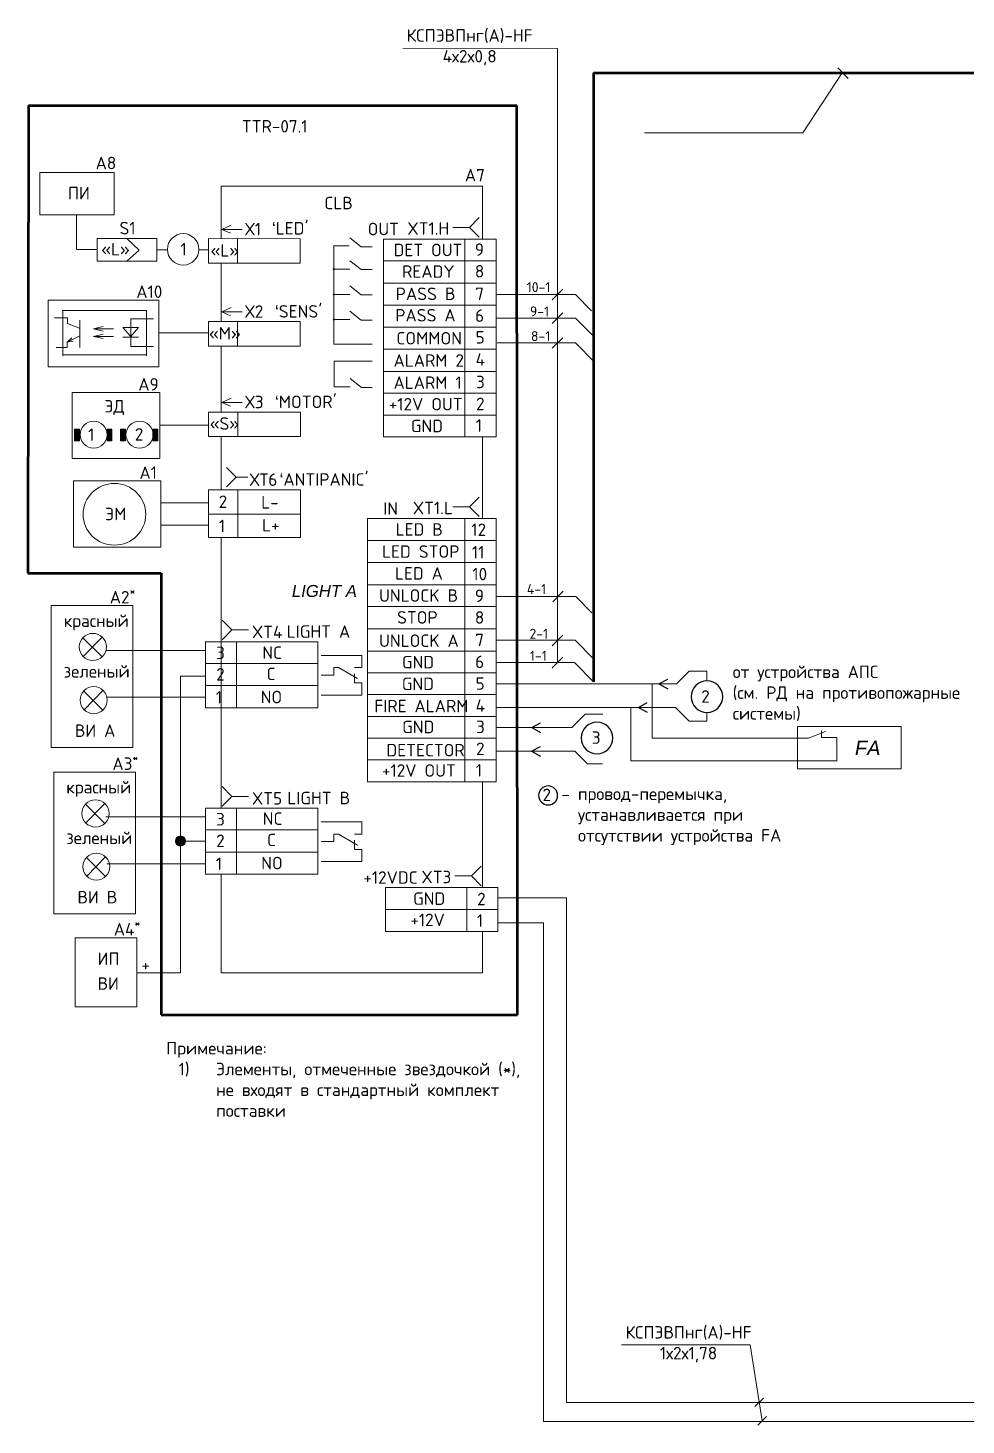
# Model space of a CAD drawing. Header units: millimetres. Extents: x -197802 to 287448, y -91833 to 169529.
# Drawn here: x 39415 to 58211, y 141263 to 169249 of the extents above; entities that cross this region are included whole.
import ezdxf

# ---------------------------------------------------------------- set-up
doc = ezdxf.new("R2010")
doc.units = ezdxf.units.MM
doc.linetypes.add('IMPORT-IMPORT-DASHED', pattern=[19.05, 12.7, -6.35])
doc.layers.add('СКУД', color=7, linetype='Continuous')
doc.layers.add('Слой 1', color=7, linetype='Continuous')
doc.styles.add('79', font='ariali.ttf', dxfattribs={"height": 1})
doc.styles.get("Standard").update_dxf_attribs({"font": 'arial.ttf'})

msp = doc.modelspace()

# ---------------------------------------------------------------- hatches: boundary and pattern name
at = {"layer": 'СКУД', "lineweight": 18, "true_color": 0x000000}
h = msp.add_hatch(color=18, dxfattribs=at)
h.dxf.hatch_style = 2
h.paths.add_polyline_path([(40449, 160978), (40351, 160978), (40351, 161211), (40449, 161211)])
h = msp.add_hatch(color=18, dxfattribs=at)
h.dxf.hatch_style = 2
h.paths.add_polyline_path([(41099, 160978), (41001, 160978), (41001, 161211), (41099, 161211)])
h = msp.add_hatch(color=18, dxfattribs=at)
h.dxf.hatch_style = 2
h.paths.add_polyline_path([(41368, 160978), (41270, 160978), (41270, 161211), (41368, 161211)])
h = msp.add_hatch(color=18, dxfattribs=at)
h.dxf.hatch_style = 2
h.paths.add_polyline_path([(42018, 160978), (41920, 160978), (41920, 161211), (42018, 161211)])
h = msp.add_hatch(dxfattribs=at)
h.set_pattern_fill('ANGLE', color=18, scale=0.924)
h.set_pattern_definition([(0, (10497.1826, 194625.5854), (0, 6.45414), [4.69392, -1.76022]), (90, (10497.1826, 194625.5854), (-6.45414, 4e-16), [4.69392, -1.76022])])
h.paths.add_polyline_path([(42372, 152962), (42472, 152962), (42573, 152962, -0.999967)])
h.paths.add_polyline_path([(42472, 153062, -0.414214), (42573, 152962), (42472, 152962)])
h.paths.add_polyline_path([(42472, 153062), (42472, 152962), (42372, 152962, -0.414233)])

# ---------------------------------------------------------------- linework, layer by layer
at = {"lineweight": 18}
for p, q in [((43290, 166077), (48525, 166077)), ((48794, 165019), (48794, 161057)), ((48525, 161057), (48525, 159420)), ((46216, 159420), (46216, 154149)), ((48794, 159420), (48794, 154149)), ((42970, 156955), (42970, 156074)), ((43290, 156955), (43290, 153622)), ((42970, 156510), (42970, 155629)), ((48525, 154148), (48525, 152029)), ((42970, 153621), (42970, 152740)), ((42970, 153176), (42970, 152295)), ((43290, 152295), (43290, 150320)), ((48831, 152028), (48831, 151146)), ((48525, 151146), (48525, 150320)), ((43290, 150320), (48525, 150320))]:
    msp.add_line(p, q, dxfattribs=at)
for points in [[(46926, 168846), (50026, 168838), (50026, 156538)], [(51766, 167148), (54944, 167148), (55726, 168348)], [(51311, 142868), (53887, 142868), (54126, 141348)]]:
    msp.add_lwpolyline(points, dxfattribs=at)
for points in [[(41144, 165506), (39651, 165506), (39651, 166354), (41144, 166354)], [(39819, 163797), (42041, 163797), (42041, 162458), (39819, 162458)], [(42056, 160621), (40303, 160621), (40303, 161949), (42056, 161949)], [(42079, 158851), (40327, 158851), (40327, 160179), (42079, 160179)], [(39880, 157677), (41518, 157677), (41518, 154835), (39880, 154835)], [(39932, 154341), (41571, 154341), (41571, 151500), (39932, 151500)], [(40362, 151024), (41598, 151024), (41598, 149642), (40362, 149642)]]:
    msp.add_lwpolyline(points, close=True, dxfattribs=at)
at = {"layer": 'СКУД', "lineweight": 53}
for p, q in [((50749, 168352), (50749, 156148)), ((39424, 167698), (39415, 158325)), ((39415, 158325), (42087, 158325)), ((42087, 158325), (42087, 149480)), ((42087, 149480), (49225, 149480))]:
    msp.add_line(p, q, dxfattribs=at)
at = {"layer": 'СКУД', "color": 18, "lineweight": 18, "true_color": 0x000000}
for p, q in [((55640, 168450), (55852, 168238)), ((43034, 165018), (43034, 165028)), ((43034, 164547), (43034, 164537)), ((43034, 164537), (43035, 164537)), ((43617, 164557), (43617, 164537)), ((50132, 164014), (49920, 163801)), ((50132, 163544), (49920, 163331)), ((43034, 163357), (43034, 163367)), ((43034, 162887), (43034, 162877)), ((43617, 162897), (43617, 162877)), ((50132, 163044), (49920, 162831)), ((43034, 162877), (43035, 162877)), ((43034, 161545), (43034, 161555)), ((43034, 161075), (43034, 161065)), ((43034, 161065), (43036, 161065)), ((43618, 161085), (43618, 161065)), ((43036, 159990), (43036, 159999)), ((43036, 159519), (43036, 159529)), ((43620, 159529), (43620, 159509)), ((43036, 159519), (43036, 159509)), ((43036, 159509), (43038, 159509)), ((43036, 159049), (43036, 159039)), ((43036, 159039), (43038, 159039)), ((43620, 159058), (43620, 159039)), ((50142, 157964), (49930, 157751)), ((50132, 157084), (49920, 156871)), ((50132, 156644), (49920, 156431)), ((52059, 156108), (48797, 156108)), ((51647, 155638), (48796, 155638)), ((49511, 155234), (48794, 155234)), ((49507, 154760), (48791, 154760)), ((54151, 141802), (53981, 141633)), ((54211, 141432), (54041, 141263))]:
    msp.add_line(p, q, dxfattribs=at)
at = {"layer": 'СКУД', "color": 7, "linetype": 'IMPORT-IMPORT-DASHED', "lineweight": 15}
for p, q in [((53019, 156187), (53019, 156170)), ((52059, 156108), (51922, 156108)), ((51647, 155638), (51493, 155638))]:
    msp.add_line(p, q, dxfattribs=at)
at = {"layer": 'СКУД', "color": 7, "lineweight": 20}
for p, q in [((51922, 156108), (51922, 155021)), ((51491, 155638), (51493, 155638)), ((52412, 155618), (52392, 155638)), ((49893, 155234), (50314, 155234)), ((50326, 155247), (50314, 155234)), ((51922, 155021), (51934, 155021)), ((51954, 155021), (51934, 155021)), ((50930, 154505), (50625, 154505))]:
    msp.add_line(p, q, dxfattribs=at)
at = {"layer": 'СКУД', "color": 7, "lineweight": 18}
msp.add_line((55620, 154570), (55620, 154703), dxfattribs=at)
at = {"layer": 'СКУД', "lineweight": 53}
for points in [[(50748, 168352), (93121, 168352), (93121, 160482)], [(39424, 167698), (49214, 167698)], [(49225, 149480), (49214, 167698)]]:
    msp.add_lwpolyline(points, dxfattribs=at)
at = {"layer": 'СКУД', "color": 18, "lineweight": 18, "true_color": 0x000000}
for points in [[(43290, 166077), (43290, 165029)], [(48525, 166077), (48525, 165020)], [(40388, 165508), (40388, 164812)], [(48458, 165450), (48262, 165254)], [(43484, 165299), (43297, 165212)], [(43297, 165212), (43709, 165212)], [(43297, 165212), (43475, 165136)], [(47929, 165254), (48262, 165254)], [(48262, 165254), (48458, 165058)], [(40803, 165028), (40803, 164577)], [(40803, 165028), (41999, 165028)], [(41401, 165024), (41646, 164798)], [(41999, 165028), (41999, 164577)], [(44873, 165027), (43030, 165028)], [(43034, 165018), (43034, 164547)], [(43617, 165028), (43617, 164557)], [(44873, 165027), (44873, 164537)], [(46310, 162912), (45544, 162912), (45544, 164883), (45854, 164883)], [(45863, 165044), (46092, 164865), (46310, 164865)], [(40388, 164812), (40783, 164812)], [(40783, 164812), (40803, 164812)], [(40783, 164812), (40803, 164812)], [(40803, 164577), (41979, 164577)], [(41646, 164798), (41401, 164583)], [(41979, 164577), (41999, 164577)], [(41999, 164806), (42203, 164806)], [(42842, 164802), (43034, 164802)], [(45863, 164585), (46092, 164407), (46310, 164407)], [(44873, 164537), (43035, 164537)], [(43290, 164537), (43290, 163367)], [(45544, 164417), (45863, 164417)], [(45863, 164080), (46092, 163902), (46310, 163902)], [(45544, 163912), (45863, 163912)], [(50388, 163909), (48796, 163909)], [(41794, 163592), (40100, 163592)], [(40116, 163592), (40116, 162682)], [(41794, 163592), (41794, 162682)], [(43484, 163646), (43297, 163560)], [(43297, 163560), (43709, 163560)], [(43297, 163560), (43475, 163483)], [(45863, 163576), (46092, 163398), (46310, 163398)], [(39951, 163439), (40206, 163439)], [(40206, 163439), (40206, 163329)], [(40206, 163329), (40461, 163231)], [(40457, 163396), (40457, 162847)], [(40920, 163266), (40731, 163223)], [(40920, 163176), (40731, 163223)], [(41127, 163223), (40763, 163223)], [(41315, 163247), (41629, 163247)], [(41315, 163247), (41472, 163074)], [(41629, 163247), (41472, 163058)], [(41476, 163419), (41931, 163419)], [(41476, 163419), (41476, 162870)], [(44873, 163367), (43030, 163367)], [(43034, 163357), (43034, 162887)], [(43617, 163367), (43617, 162897)], [(44873, 163367), (44873, 162877)], [(45544, 163409), (45863, 163409)], [(50388, 163438), (48796, 163438)], [(40202, 162952), (40445, 163074)], [(40202, 162952), (40296, 163043)], [(40202, 162952), (40320, 162972)], [(40202, 162847), (40202, 162952)], [(40920, 163113), (40731, 163070)], [(40920, 163027), (40731, 163070)], [(41127, 163070), (40763, 163070)], [(41315, 163054), (41633, 163054)], [(42045, 163142), (43034, 163142)], [(50388, 162939), (48817, 162939)], [(39978, 162847), (40202, 162847)], [(41794, 162698), (40131, 162698)], [(41476, 162870), (41931, 162870)], [(44873, 162877), (43035, 162877)], [(43290, 162877), (43290, 161555)], [(45869, 162058), (45550, 162058), (45550, 162574), (46315, 162574)], [(45869, 162227), (46097, 162049), (46315, 162049)], [(43485, 161835), (43298, 161748)], [(44874, 161555), (43031, 161555)], [(43034, 161545), (43034, 161075)], [(43298, 161748), (43709, 161748)], [(43298, 161748), (43476, 161672)], [(43618, 161555), (43618, 161085)], [(44874, 161555), (44874, 161065)], [(40449, 160978), (40351, 160978), (40351, 161211), (40449, 161211), (40449, 160978)], [(41099, 160978), (41001, 160978), (41001, 161211), (41099, 161211), (41099, 160978)], [(41368, 160978), (41270, 160978), (41270, 161211), (41368, 161211), (41368, 160978)], [(42018, 160978), (41920, 160978), (41920, 161211), (42018, 161211), (42018, 160978)], [(42055, 161293), (43037, 161293)], [(44874, 161065), (43036, 161065)], [(43290, 161065), (43290, 159999)], [(43395, 160442), (43591, 160246)], [(43591, 160256), (43395, 160059)], [(43821, 160251), (43566, 160251)], [(44876, 159999), (43033, 159999)], [(43036, 159990), (43036, 159519)], [(43620, 159999), (43620, 159529)], [(44876, 159999), (44876, 159509)], [(48458, 159851), (48262, 159655)], [(42082, 159739), (43037, 159739)], [(43620, 159529), (43620, 159058)], [(44876, 159529), (44876, 159039)], [(47929, 159655), (48262, 159655)], [(48262, 159655), (48458, 159459)], [(42082, 159292), (43037, 159292)], [(43036, 159519), (43036, 159049)], [(44876, 159509), (43038, 159509)], [(44876, 159039), (43038, 159039)], [(43290, 159039), (43290, 156955)], [(50390, 157861), (48798, 157861)], [(43305, 157386), (43502, 157190)], [(40518, 157032), (40907, 156644)], [(40902, 157045), (40525, 156658)], [(43502, 157190), (43305, 156994)], [(43835, 157190), (43502, 157190)], [(42973, 156777), (40976, 156777)], [(50379, 156982), (48787, 156982)], [(46103, 156680), (45293, 156680)], [(46103, 156436), (46103, 156680)], [(50366, 156537), (48796, 156537)], [(42967, 156266), (42472, 156266)], [(42472, 150319), (42472, 156266)], [(45546, 156283), (45293, 156283)], [(45546, 156436), (45546, 156283)], [(45638, 156436), (45546, 156436)], [(45638, 156436), (45546, 156436)], [(46020, 156216), (45638, 156436)], [(45956, 156436), (46103, 156436)], [(45956, 156436), (46103, 156436)], [(45956, 156129), (45956, 156314)], [(40535, 155966), (40924, 155578)], [(40919, 155979), (40542, 155592)], [(46103, 155885), (45293, 155885)], [(45956, 156129), (46103, 156129)], [(45956, 156129), (46103, 156129)], [(46103, 156129), (46103, 155885)], [(42970, 155841), (40998, 155841)], [(43305, 154052), (43502, 153856)], [(40571, 153697), (40960, 153308)], [(40955, 153710), (40578, 153323)], [(43502, 153856), (43305, 153660)], [(43835, 153856), (43502, 153856)], [(42973, 153443), (40976, 153443)], [(46103, 153346), (45293, 153346)], [(45546, 153101), (45546, 152949)], [(45638, 153101), (45546, 153101)], [(45638, 153101), (45546, 153101)], [(46020, 152882), (45638, 153101)], [(45956, 153101), (46103, 153101)], [(45956, 153101), (46103, 153101)], [(46103, 153101), (46103, 153346)], [(42970, 152959), (42473, 152959)], [(45546, 152949), (45293, 152949)], [(45956, 152795), (45956, 152979)], [(40588, 152631), (40977, 152242)], [(40971, 152644), (40594, 152257)], [(46103, 152551), (45293, 152551)], [(45956, 152795), (46103, 152795)], [(45956, 152795), (46103, 152795)], [(46103, 152795), (46103, 152551)], [(42970, 152507), (40998, 152507)], [(47966, 152263), (48300, 152263)], [(48496, 152459), (48300, 152263)], [(48300, 152263), (48496, 152067)], [(42472, 150319), (41599, 150319)]]:
    msp.add_lwpolyline(points, dxfattribs=at)
at = {"layer": 'СКУД', "color": 7, "lineweight": 18}
for points in [[(48171, 165019), (48171, 164583)], [(46542, 164583), (48794, 164583)], [(48171, 164583), (48171, 164138)], [(48171, 164138), (48171, 163693)], [(48171, 163693), (48171, 163257)], [(48171, 163257), (48171, 162812)], [(48171, 162812), (48171, 162367)], [(48171, 162367), (48171, 161930)], [(48171, 161930), (48171, 161494)], [(48168, 161494), (48168, 161057)], [(48171, 159420), (48171, 158984)], [(46216, 158984), (48794, 158984)], [(48171, 158984), (48171, 158539)], [(48171, 158539), (48171, 158094)], [(48171, 158094), (48171, 157658)], [(48171, 157658), (48171, 157213)], [(48171, 157213), (48171, 156768)], [(43593, 156955), (43593, 156519)], [(48171, 156768), (48171, 156331)], [(45222, 156519), (42970, 156519)], [(43593, 156519), (43593, 156074)], [(48171, 156331), (48171, 155895)], [(43593, 156074), (43593, 155629)], [(48168, 155895), (48171, 155022)], [(48171, 155022), (48171, 154585)], [(51954, 155021), (54747, 155021)], [(54747, 155021), (55052, 155021)], [(55620, 155007), (55620, 155037)], [(48168, 154585), (48168, 154149)], [(51493, 154570), (55620, 154570)], [(43593, 153621), (43593, 153185)], [(45222, 153185), (42970, 153185)], [(43593, 153185), (43593, 152740)], [(43593, 152740), (43593, 152295)], [(48208, 152028), (48208, 151591)], [(46580, 151591), (48831, 151591)], [(48208, 151591), (48208, 151146)]]:
    msp.add_lwpolyline(points, dxfattribs=at)
at = {"layer": 'СКУД', "color": 7, "lineweight": 20}
for points in [[(50709, 163583), (50388, 163909)], [(50747, 163073), (50387, 163438)], [(50769, 162552), (50386, 162939)], [(50711, 157535), (50390, 157861)], [(50740, 156617), (50379, 156982)], [(50750, 156149), (50368, 156536)], [(52412, 156108), (52666, 156363)], [(52666, 156363), (53019, 156363)], [(53019, 156187), (53019, 156363)], [(52059, 156108), (52412, 156108)], [(51493, 155638), (51493, 154570)], [(51647, 155638), (52392, 155638)], [(52412, 155618), (52666, 155363)], [(50326, 155247), (50581, 155502)], [(50581, 155502), (50934, 155502)], [(52666, 155363), (53019, 155363)], [(53019, 155363), (53019, 155537)], [(49511, 155234), (49893, 155234)], [(49507, 154760), (50370, 154760)], [(50370, 154760), (50625, 154505)]]:
    msp.add_lwpolyline(points, dxfattribs=at)
at = {"layer": 'СКУД', "color": 7, "lineweight": 30}
for points in [[(52059, 156108), (52235, 156206)], [(52059, 156108), (52235, 156010)], [(51647, 155638), (51823, 155736)], [(51647, 155638), (51823, 155540)], [(49511, 155234), (49687, 155332)], [(49511, 155234), (49687, 155136)], [(49507, 154760), (49684, 154858)], [(49507, 154760), (49684, 154662)]]:
    msp.add_lwpolyline(points, dxfattribs=at)
at = {"layer": 'СКУД', "color": 241, "lineweight": 18, "true_color": 0xf7abae}
msp.add_lwpolyline([(73835, 141716), (73835, 141716), (50207, 141716), (50207, 151826), (48831, 151826)], dxfattribs=at)
at = {"layer": 'СКУД', "color": 1, "lineweight": 18}
for points in [[(73981, 142594), (73981, 141335), (49746, 141335), (49746, 151325), (48826, 151325)], [(48837, 151323), (49744, 151323)]]:
    msp.add_lwpolyline(points, dxfattribs=at)
at = {"layer": 'СКУД', "color": 18, "lineweight": 18, "true_color": 0x000000}
for radius in [101, 34.3]:
    msp.add_circle((42472, 152962), radius, dxfattribs=at)
for points in [[(42842, 164812), (42842, 164637), (42700, 164496), (42526, 164496), (42351, 164496), (42210, 164637), (42210, 164812), (42210, 164986), (42351, 165128), (42526, 165128), (42700, 165128), (42842, 164986), (42842, 164812)], [(45556, 164417), (45556, 164412), (45551, 164407), (45544, 164407), (45538, 164407), (45533, 164412), (45533, 164417), (45533, 164423), (45538, 164427), (45544, 164427), (45551, 164427), (45556, 164423), (45556, 164417)], [(45556, 163912), (45556, 163907), (45551, 163902), (45544, 163902), (45538, 163902), (45533, 163907), (45533, 163912), (45533, 163918), (45538, 163922), (45544, 163922), (45551, 163922), (45556, 163918), (45556, 163912)], [(45556, 163409), (45556, 163403), (45551, 163399), (45544, 163399), (45538, 163399), (45533, 163403), (45533, 163409), (45533, 163414), (45538, 163418), (45544, 163418), (45551, 163418), (45556, 163414), (45556, 163409)], [(41005, 161101), (41005, 160951), (40884, 160829), (40733, 160829), (40583, 160829), (40461, 160951), (40461, 161101), (40461, 161251), (40583, 161373), (40733, 161373), (40884, 161373), (41005, 161251), (41005, 161101)], [(41924, 161101), (41924, 160951), (41803, 160829), (41652, 160829), (41502, 160829), (41380, 160951), (41380, 161101), (41380, 161251), (41502, 161373), (41652, 161373), (41803, 161373), (41924, 161251), (41924, 161101)], [(41776, 159506), (41776, 159165), (41495, 158889), (41148, 158889), (40802, 158889), (40521, 159165), (40521, 159506), (40521, 159847), (40802, 160124), (41148, 160124), (41495, 160124), (41776, 159847), (41776, 159506)], [(40988, 156849), (40988, 156699), (40866, 156577), (40716, 156577), (40566, 156577), (40444, 156699), (40444, 156849), (40444, 157000), (40566, 157121), (40716, 157121), (40866, 157121), (40988, 157000), (40988, 156849)], [(41005, 155784), (41005, 155633), (40883, 155512), (40733, 155512), (40583, 155512), (40461, 155633), (40461, 155784), (40461, 155934), (40583, 156056), (40733, 156056), (40883, 156056), (41005, 155934), (41005, 155784)], [(41041, 153514), (41041, 153364), (40919, 153242), (40769, 153242), (40618, 153242), (40497, 153364), (40497, 153514), (40497, 153664), (40618, 153786), (40769, 153786), (40919, 153786), (41041, 153664), (41041, 153514)], [(41058, 152448), (41058, 152298), (40936, 152176), (40786, 152176), (40635, 152176), (40514, 152298), (40514, 152448), (40514, 152598), (40635, 152720), (40786, 152720), (40936, 152720), (41058, 152598), (41058, 152448)]]:
    msp.add_open_spline(points, degree=3, knots=[0, 0, 0, 0, 1, 1, 1, 2, 2, 2, 3, 3, 3, 4, 4, 4, 4], dxfattribs=at)
at = {"layer": 'СКУД', "color": 7, "lineweight": 30}
for points, knots in [([(53335, 155853), (53335, 155679), (53194, 155537), (53019, 155537), (52845, 155537), (52703, 155679), (52703, 155853), (52703, 156028), (52845, 156170), (53019, 156170), (53194, 156170), (53335, 156028), (53335, 155853)], [0, 0, 0, 0, 1, 1, 1, 2, 2, 2, 3, 3, 3, 4, 4, 4, 4]), ([(51132, 155026), (51132, 154851), (50990, 154710), (50816, 154710), (50641, 154710), (50499, 154851), (50499, 155026), (50499, 155201), (50641, 155342), (50816, 155342), (50990, 155342), (51132, 155201), (51132, 155026)], [0, 0, 0, 0, 1, 1, 1, 2, 2, 2, 3, 3, 3, 4, 4, 4, 4]), ([(50028, 153875), (50028, 153770), (49943, 153685), (49838, 153685), (49838, 153685), (49733, 153685), (49648, 153770), (49648, 153875), (49648, 153875), (49648, 153980), (49733, 154065), (49838, 154065), (49838, 154065), (49943, 154065), (50028, 153980), (50028, 153875)], [0, 0, 0, 0, 0.2, 0.2, 0.2, 0.2, 0.4, 0.4, 0.4, 0.4, 0.6, 0.6, 0.6, 0.6, 1, 1, 1, 1])]:
    msp.add_open_spline(points, degree=3, knots=knots, dxfattribs=at)
at = {"layer": 'СКУД', "color": 7, "lineweight": 18}
for points in [[(56911, 155259), (56911, 155259), (54832, 155259), (54832, 155259)], [(54832, 155259), (54832, 155259), (54832, 154408), (54832, 154408)], [(55394, 155158), (55394, 155158), (55052, 155021), (55052, 155021)], [(55316, 155037), (55316, 155037), (55316, 155172), (55316, 155172)], [(56911, 154408), (56911, 154408), (56911, 155259), (56911, 155259)], [(55316, 155037), (55316, 155037), (55620, 155037), (55620, 155037)], [(55620, 155007), (55620, 155007), (55620, 154803), (55620, 154703)], [(54832, 154408), (54832, 154408), (56911, 154408), (56911, 154408)]]:
    msp.add_open_spline(points, degree=3, dxfattribs=at)
at = {"layer": 'СКУД', "color": 7, "lineweight": 20}
msp.add_open_spline([(50123, 153875), (50123, 153875), (50254, 153875), (50254, 153875)], degree=3, dxfattribs=at)
at = {"layer": 'Слой 1', "color": 7, "lineweight": 9}
for points in [[(48794, 165019), (46542, 165019)], [(46542, 164583), (46542, 165019)], [(46542, 164138), (46542, 164583)], [(46542, 163693), (46542, 164138)], [(46542, 164138), (48794, 164138)], [(48794, 163693), (46542, 163693)], [(46542, 163257), (46542, 163693)], [(48794, 163257), (46542, 163257)], [(46542, 162812), (46542, 163257)], [(46542, 162367), (46542, 162812)], [(46542, 162812), (48794, 162812)], [(48794, 162367), (46542, 162367)], [(46542, 161930), (46542, 162367)], [(46542, 161057), (46542, 161930)], [(46542, 161930), (48794, 161930)], [(46539, 161494), (48794, 161494)], [(48794, 161494), (46542, 161494)], [(48794, 161057), (46542, 161057)], [(48794, 159420), (46216, 159420)], [(46217, 158539), (48794, 158539)], [(48794, 158094), (46215, 158094)], [(48794, 157658), (46218, 157658)], [(46216, 157213), (48794, 157213)], [(42970, 156955), (45222, 156955)], [(45222, 156519), (45222, 156955)], [(48794, 156768), (46216, 156768)], [(45222, 156074), (45222, 156519)], [(46215, 156331), (48794, 156331)], [(45222, 156074), (42970, 156074)], [(45222, 155629), (45222, 156074)], [(46216, 155895), (48794, 155895)], [(48794, 155895), (46542, 155895)], [(45222, 155629), (42970, 155629)], [(48794, 155458), (46217, 155458)], [(46215, 155022), (48794, 155022)], [(48794, 154585), (46220, 154585)], [(46539, 154585), (48794, 154585)], [(48794, 154149), (46217, 154149)], [(42970, 153621), (45222, 153621)], [(45222, 153185), (45222, 153621)], [(45222, 152740), (45222, 153185)], [(45222, 152740), (42970, 152740)], [(45222, 152295), (45222, 152740)], [(45222, 152295), (42970, 152295)], [(48831, 152028), (46580, 152028)], [(46580, 151591), (46580, 152028)], [(46580, 151146), (46580, 151591)], [(46580, 151146), (48831, 151146)]]:
    msp.add_lwpolyline(points, dxfattribs=at)

# ---------------------------------------------------------------- texts
at = {"color": 32, "lineweight": 18, "true_color": 0xcd6928, "char_height": 250, "attachment_point": 1}
for s, insert in [('\\pxqc;{\\fISOCPEUR|b0|i0|c204|p34;\\C7;КСПЭВПнг(А)-HF^J\\fISOCPEUR|b0|i0|c0|p34;4\\fISOCPEUR|b0|i0|c204|p34;х2х0,8}', (46621, 169223)), ('\\pxqc;{\\fISOCPEUR|b0|i0|c204|p34;\\C7;КСПЭВПнг(А)-HF^J1х2х\\fISOCPEUR|b0|i0|c0|p34;1,78}', (51006, 143245))]:
    msp.add_mtext_dynamic_manual_height_columns(s, width=3289.44, gutter_width=66.8, heights=[1225], dxfattribs=dict(at, insert=insert))
at = {"layer": 'СКУД', "color": 7, "lineweight": 18, "style": '79'}
msp.add_text('FA', height=286.7, dxfattribs=at).set_placement((55984, 154682))
at = {"layer": 'СКУД', "color": 18, "lineweight": 18, "true_color": 0x000000}
for s, insert, char_height, attachment_point in [('{\\fISOCPEUR|b0|i0|c204|p34;TTR-07.1}', (43702, 167154), 250, 7), ('{\\fISOCPEUR|b0|i0|c0|p34;A\\fISOCPEUR|b0|i0|c204|p34;8}', (40771, 166418), 250, 7), ('{\\fISOCPEUR|b0|i0|c0|p34;A7}', (48170, 166173), 250, 7), ('{\\fISOCPEUR|b0|i0|c204|p34;ПИ}', (40217, 165815), 250, 7), ('{\\fISOCPEUR|b0|i0|c0|p34;CLB}', (45353, 165616), 250, 7), ('{\\fISOCPEUR|b0|i0|c0|p34;‘LED’}', (44304, 165111), 250, 7), ('{\\fISOCPEUR|b0|i0|c0|p34;OUT}', (46222, 165096), 250, 7), ('{\\fISOCPEUR|b0|i0|c0|p34;«L»}', (40883, 164692), 250, 7), ('{\\fISOCPEUR|b0|i0|c0|p34;«L»}', (43074, 164667), 250, 7), ('{\\fISOCPEUR|b0|i0|c0|p34;DET OUT}', (46741, 164676), 250, 7), ('{\\fISOCPEUR|b0|i0|c0|p34;READY}', (46912, 164243), 250, 7), ('{\\fISOCPEUR|b0|i0|c0|p34;A\\fISOCPEUR|b0|i0|c204|p34;10}', (41587, 163840), 250, 7), ('{\\fISOCPEUR|b0|i0|c0|p34;PASS B}', (46784, 163797), 250, 7), ('{\\fISOCPEUR|b0|i0|c0|p34;‘SENS’}', (44364, 163446), 250, 7), ('{\\fISOCPEUR|b0|i0|c0|p34;PASS \\fISOCPEUR|b0|i0|c204|p34;А}', (46774, 163368), 250, 7), ('{\\fISOCPEUR|b0|i0|c0|p34;«\\fISOCPEUR|b0|i0|c204|p34;М\\fISOCPEUR|b0|i0|c0|p34;»}', (43041, 163007), 250, 7), ('{\\fISOCPEUR|b0|i0|c0|p34;COMMON}', (46798, 162908), 250, 7), ('{\\fISOCPEUR|b0|i0|c0|p34;ALARM 2}', (46741, 162462), 250, 7), ('{\\fISOCPEUR|b0|i0|c0|p34;A\\fISOCPEUR|b0|i0|c204|p34;9}', (41627, 161984), 250, 7), ('{\\fISOCPEUR|b0|i0|c0|p34;ALARM \\fISOCPEUR|b0|i0|c204|p34;1}', (46741, 162018), 250, 7), ('{\\fISOCPEUR|b0|i0|c204|p34;ЭД}', (40949, 161494), 250, 7), ('{\\fISOCPEUR|b0|i0|c0|p34;‘MOTOR’}', (44364, 161634), 250, 7), ('{\\fISOCPEUR|b0|i0|c204|p34;+12\\fISOCPEUR|b0|i0|c0|p34;V OUT}', (46646, 161587), 250, 7), ('{\\fISOCPEUR|b0|i0|c0|p34;«S»}', (43056, 161200), 250, 7), ('{\\fISOCPEUR|b0|i0|c0|p34;GND}', (47088, 161151), 250, 7), ('{\\fISOCPEUR|b0|i0|c0|p34;A\\fISOCPEUR|b0|i0|c204|p34;1}', (41650, 160215), 250, 7), ('{\\fISOCPEUR|b0|i0|c0|p34;‘ANTIPANIC’}', (44457, 160079), 250, 7), ('{\\fISOCPEUR|b0|i0|c0|p34;L-}', (44089, 159622), 250, 7), ('{\\fISOCPEUR|b0|i0|c204|p34;ЭМ}', (40963, 159388), 250, 7), ('{\\fISOCPEUR|b0|i0|c0|p34;IN}', (46533, 159497), 250, 7), ('{\\fISOCPEUR|b0|i0|c0|p34;L\\fISOCPEUR|b0|i0|c204|p34;+}', (44108, 159162), 250, 7), ('{\\fISOCPEUR|b0|i0|c0|p34;LED B}', (46782, 159078), 250, 7), ('{\\fISOCPEUR|b0|i0|c0|p34;LED STOP}', (46512, 158635), 250, 7), ('{\\fISOCPEUR|b0|i0|c0|p34;LED A}', (46769, 158197), 250, 7), ('\\A1;{\\fISOCPEUR|b0|i0|c0|p34;A\\fISOCPEUR|b0|i0|c204|p34;2\\H0.7x;\\S*^ ;}', (41055, 157720), 250, 7), ('\\fArial|b0|i1|c0|p34;\\W1;LIGHT A', (44703, 157847), 239.96, 7), ('{\\fISOCPEUR|b0|i0|c0|p34;UNLOCK B}', (46451, 157754), 250, 7), ('{\\fISOCPEUR|b0|i0|c0|p34;STOP}', (46811, 157316), 250, 7), ('{\\fISOCPEUR|b0|i0|c204|p34;красный}', (40132, 157181), 250, 7), ('{\\fISOCPEUR|b0|i0|c0|p34;LIGHT A}', (45872, 157032), 250, 9), ('{\\fISOCPEUR|b0|i0|c0|p34;UNLOCK \\fISOCPEUR|b0|i0|c204|p34;А}', (46451, 156849), 250, 7), ('{\\fISOCPEUR|b0|i0|c0|p34;NC}', (44505, 156610), 250, 9), ('{\\fISOCPEUR|b0|i0|c204|p34;зеленый}', (40132, 156235), 250, 7), ('{\\fISOCPEUR|b0|i0|c0|p34;GND}', (46910, 156420), 250, 7), ('{\\fISOCPEUR|b0|i0|c204|p34;С}', (44372, 156185), 250, 9), ('{\\fISOCPEUR|b0|i0|c0|p34;GND}', (46907, 155985), 250, 7), ('{\\fISOCPEUR|b0|i0|c0|p34;NO}', (44509, 155721), 250, 9), ('{\\fISOCPEUR|b0|i0|c0|p34;FIRE ALARM}', (46356, 155540), 250, 7), ('{\\fISOCPEUR|b0|i0|c0|p34;GND}', (46914, 155122), 250, 7), ('\\A1;{\\fISOCPEUR|b0|i0|c204|p34;ВИ А}', (40355, 155047), 250, 7), ('{\\fISOCPEUR|b0|i0|c0|p34;DETECTOR}', (46598, 154657), 250, 7), ('\\A1;{\\fISOCPEUR|b0|i0|c0|p34;A\\fISOCPEUR|b0|i0|c204|p34;3\\H0.7x;\\S*^ ;}', (41108, 154385), 250, 7), ('{\\fISOCPEUR|b0|i0|c204|p34;+12\\fISOCPEUR|b0|i0|c0|p34;V OUT}', (46509, 154249), 250, 7), ('{\\fISOCPEUR|b0|i0|c204|p34;красный}', (40184, 153846), 250, 7), ('{\\fISOCPEUR|b0|i0|c0|p34;LIGHT B}', (45872, 153698), 250, 9), ('{\\fISOCPEUR|b0|i0|c0|p34;NC}', (44515, 153285), 250, 9), ('{\\fISOCPEUR|b0|i0|c204|p34;зеленый}', (40185, 152900), 250, 7), ('{\\fISOCPEUR|b0|i0|c204|p34;С}', (44382, 152859), 250, 9), ('{\\fISOCPEUR|b0|i0|c0|p34;NO}', (44519, 152395), 250, 9), ('{\\fISOCPEUR|b0|i0|c204|p34;+12\\fISOCPEUR|b0|i0|c0|p34;VDC}', (46136, 152105), 250, 7), ('\\A1;{\\fISOCPEUR|b0|i0|c204|p34;ВИ В}', (40408, 151712), 250, 7), ('{\\fISOCPEUR|b0|i0|c0|p34;GND}', (47133, 151683), 250, 7), ('{\\fISOCPEUR|b0|i0|c204|p34;+12\\fISOCPEUR|b0|i0|c0|p34;V}', (47077, 151257), 250, 7), ('\\A1;{\\fISOCPEUR|b0|i0|c0|p34;A\\fISOCPEUR|b0|i0|c204|p34;4\\H0.7x;\\S*^ ;}', (41136, 151068), 250, 7), ('\\A1;{\\fISOCPEUR|b0|i0|c204|p34;ИП}', (40810, 150479), 250, 7), ('\\A1;{\\fISOCPEUR|b0|i0|c204|p34;+}', (41689, 150356), 250, 7), ('\\A1;{\\fISOCPEUR|b0|i0|c204|p34;ВИ}', (40811, 149982), 250, 7)]:
    msp.add_mtext(s, dxfattribs=dict(at, insert=insert, char_height=char_height, attachment_point=attachment_point))
at = {"layer": 'СКУД', "color": 7, "char_height": 250}
for s, insert, attachment_point in [('{\\fISOCPEUR|b0|i0|c0|p34;S1}', (41250, 165114), 7), ('{\\fISOCPEUR|b0|i0|c204|p34;Х1}', (43766, 165095), 7), ('{\\fISOCPEUR|b0|i0|c0|p34;XT\\fISOCPEUR|b0|i0|c204|p34;1.Н}', (47860, 165107), 9), ('{\\fISOCPEUR|b0|i0|c0|p34;1}', (42472, 164692), 7), ('{\\fISOCPEUR|b0|i0|c204|p34;9}', (48553, 164684), 9), ('{\\fISOCPEUR|b0|i0|c204|p34;8}', (48558, 164249), 9), ('{\\fISOCPEUR|b0|i0|c204|p34;7}', (48553, 163799), 9), ('{\\fISOCPEUR|b0|i0|c204|p34;Х2}', (43766, 163443), 7), ('{\\fISOCPEUR|b0|i0|c204|p34;6}', (48555, 163361), 9), ('{\\fISOCPEUR|b0|i0|c204|p34;5}', (48567, 162927), 9), ('{\\fISOCPEUR|b0|i0|c204|p34;4}', (48573, 162485), 9), ('{\\fISOCPEUR|b0|i0|c0|p34;3}', (48569, 162032), 9), ('{\\fISOCPEUR|b0|i0|c204|p34;Х3}', (43767, 161631), 7), ('{\\fISOCPEUR|b0|i0|c0|p34;2}', (48565, 161592), 9), ('{\\fISOCPEUR|b0|i0|c0|p34;1}', (40746, 160976), 9), ('{\\fISOCPEUR|b0|i0|c204|p34;2}', (41727, 160982), 9), ('{\\fISOCPEUR|b0|i0|c0|p34;1}', (48512, 161161), 9), ('{\\fISOCPEUR|b0|i0|c204|p34;ХТ6}', (43860, 160075), 7), ('{\\fISOCPEUR|b0|i0|c0|p34;2}', (43408, 159633), 9), ('{\\fISOCPEUR|b0|i0|c0|p34;XT\\fISOCPEUR|b0|i0|c204|p34;1.\\fISOCPEUR|b0|i0|c0|p34;L}', (47929, 159508), 9), ('{\\fISOCPEUR|b0|i0|c0|p34;1}', (43367, 159148), 9), ('{\\fISOCPEUR|b0|i0|c204|p34;12}', (48595, 159072), 9), ('{\\fISOCPEUR|b0|i0|c204|p34;11}', (48561, 158621), 9), ('{\\fISOCPEUR|b0|i0|c0|p34;1\\fISOCPEUR|b0|i0|c204|p34;0}', (48616, 158184), 9), ('{\\fISOCPEUR|b0|i0|c204|p34;9}', (48553, 157749), 9), ('{\\fISOCPEUR|b0|i0|c204|p34;8}', (48558, 157314), 9), ('{\\fISOCPEUR|b0|i0|c0|p34;XT\\fISOCPEUR|b0|i0|c204|p34;4}', (43904, 157025), 7), ('{\\fISOCPEUR|b0|i0|c204|p34;7}', (48553, 156864), 9), ('{\\fISOCPEUR|b0|i0|c0|p34;3}', (43362, 156607), 9), ('{\\fISOCPEUR|b0|i0|c204|p34;6}', (48555, 156426), 9), ('{\\fISOCPEUR|b0|i0|c0|p34;2}', (43358, 156176), 9), ('{\\fISOCPEUR|b0|i0|c204|p34;5}', (48567, 155991), 9), ('{\\fISOCPEUR|b0|i0|c0|p34;1}', (43304, 155715), 9), ('{\\fISOCPEUR|b0|i0|c0|p34;2}', (53076, 155732), 9), ('{\\fISOCPEUR|b0|i0|c204|p34;4}', (48573, 155550), 9), ('{\\fISOCPEUR|b0|i0|c0|p34;3}', (48569, 155123), 9), ('{\\fISOCPEUR|b0|i0|c0|p34;3}', (50889, 154908), 9), ('{\\fISOCPEUR|b0|i0|c0|p34;2}', (48565, 154684), 9), ('{\\fISOCPEUR|b0|i0|c0|p34;1}', (48512, 154253), 9), ('{\\fISOCPEUR|b0|i0|c0|p34;XT\\fISOCPEUR|b0|i0|c204|p34;5}', (43904, 153691), 7), ('{\\fISOCPEUR|b0|i0|c0|p34;2}', (49896, 153762), 9), ('{\\fISOCPEUR|b0|i0|c0|p34;3}', (43362, 153273), 9), ('{\\fISOCPEUR|b0|i0|c0|p34;2}', (43358, 152841), 9), ('{\\fISOCPEUR|b0|i0|c0|p34;1}', (43304, 152381), 9), ('{\\fISOCPEUR|b0|i0|c0|p34;XT\\fISOCPEUR|b0|i0|c204|p34;3}', (47898, 152116), 9), ('{\\fISOCPEUR|b0|i0|c0|p34;2}', (48587, 151675), 9), ('{\\fISOCPEUR|b0|i0|c0|p34;1}', (48534, 151244), 9)]:
    msp.add_mtext(s, dxfattribs=dict(at, insert=insert, attachment_point=attachment_point))
at = {"layer": 'СКУД', "color": 7, "attachment_point": 7}
for s, insert, char_height, width in [('{\\fISOCPEUR|b0|i0|c204|p34;10-1}', (49409, 163956), 200, 98.79), ('{\\fISOCPEUR|b0|i0|c204|p34;9-1}', (49473, 163471), 200, 98.79), ('{\\fISOCPEUR|b0|i0|c204|p34;8-1}', (49494, 162975), 200, 98.79), ('{\\fISOCPEUR|b0|i0|c204|p34;4-1}', (49411, 157908), 200, 98.79), ('{\\fISOCPEUR|b0|i0|c204|p34;2-1}', (49464, 157014), 200, 98.79), ('{\\fISOCPEUR|b0|i0|c204|p34;1-1}', (49473, 156572), 200, 98.79), ('{\\fISOCPEUR|b0|i0|c204|p34;от устройства АПС \\P(см. РД на противопожарные^Jсистемы)}', (53535, 155368), 250, 4905.84), ('{\\fISOCPEUR|b0|i0|c204|p34;провод-перемычка,\\Pустанавливается при\\Pотсутствии устройства \\fISOCPEUR|b0|i0|c0|p34;FA}', (50435, 152881), 250, 4905.84), ('{\\fISOCPEUR|b0|i0|c204|p34;Примечание:\\P\\pxi-3,l4,t4;1)^IЭлементы, отмеченные звездочкой (*), не входят в стандартный комплект поставки }', (42185, 147436), 250, 7087.84)]:
    msp.add_mtext(s, dxfattribs=dict(at, insert=insert, char_height=char_height, width=width))

doc.saveas('drawing.dxf')
